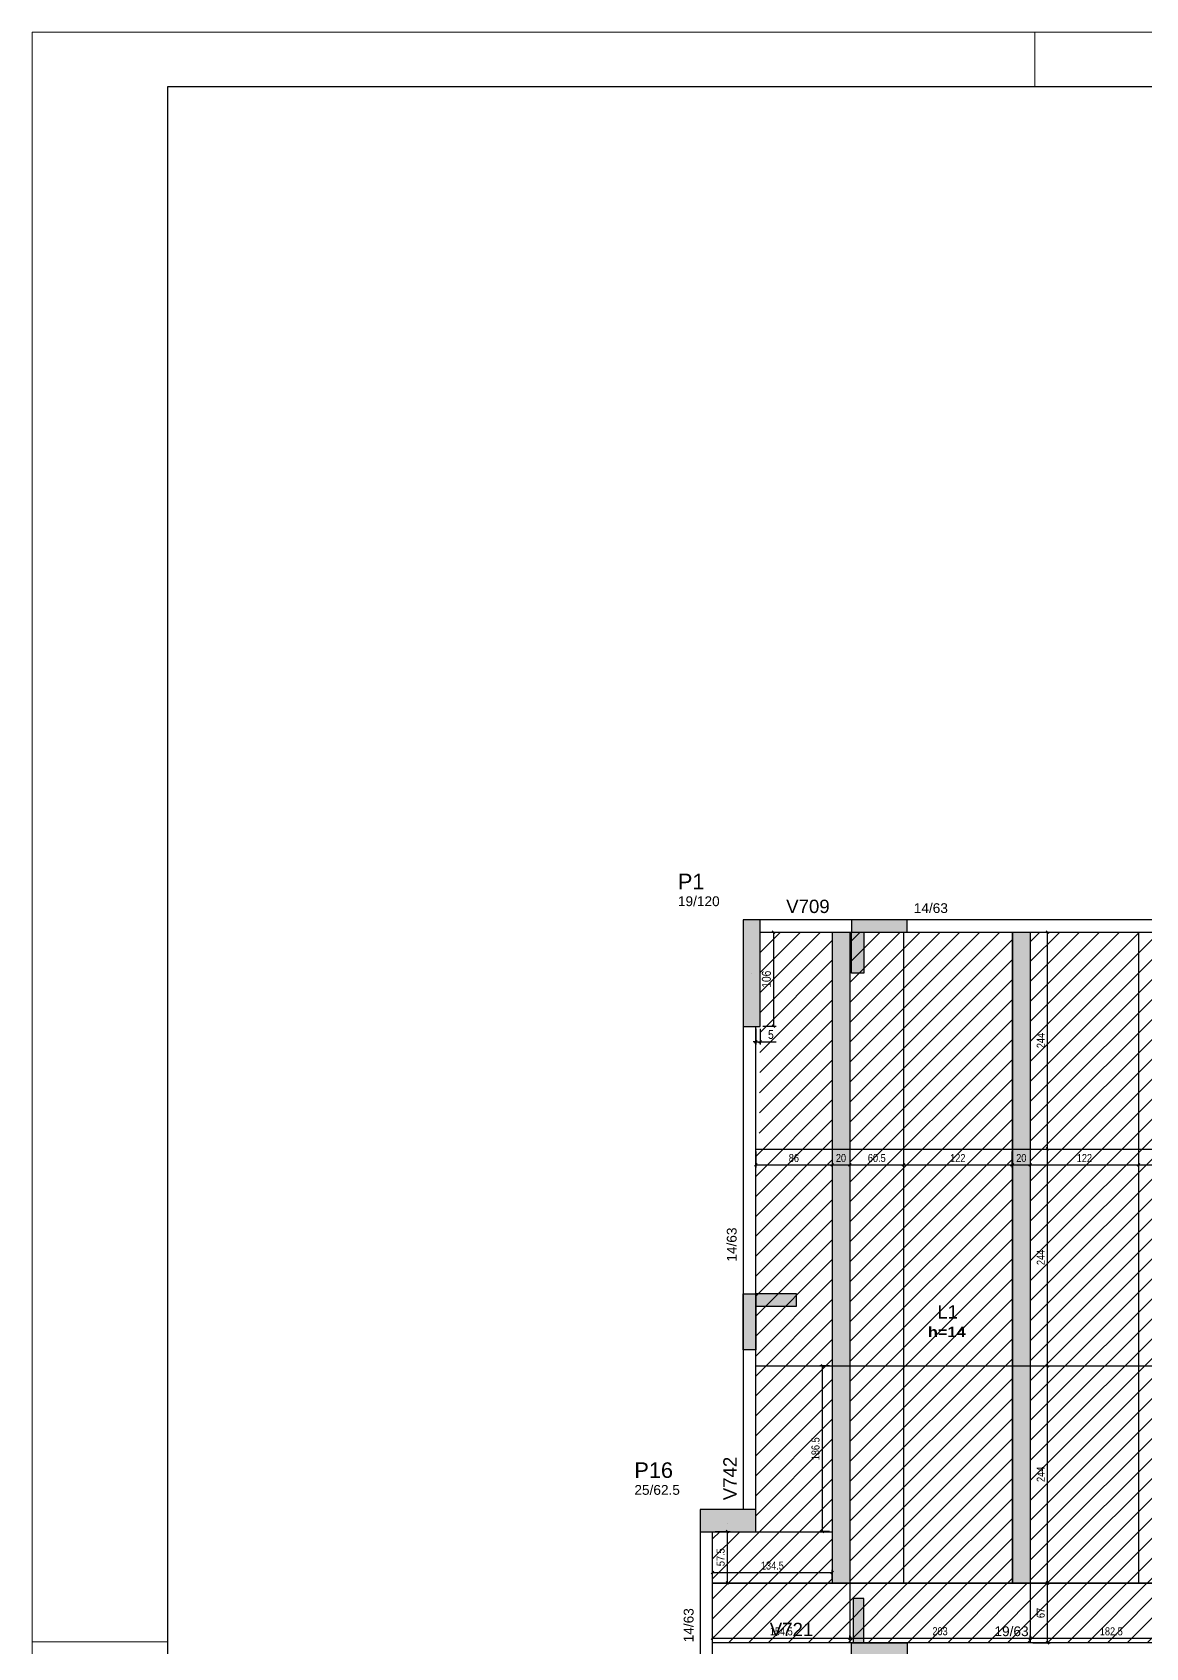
# Model space of a CAD drawing. Extents: x 3022 to 8661, y -614 to 3008.
# Drawn here: x 3022 to 4276, y 1190 to 3008 of the extents above; entities that cross this region are included whole.
import ezdxf

# ---------------------------------------------------------------- set-up
doc = ezdxf.new("R2010")
doc.units = 0
doc.header["$PDMODE"] = 34
for name, color, linetype in [('COTA', 241, 'Continuous'), ('MTH-DIM-PILAR', 3, 'Continuous'), ('MTH-DIM-VIGA', 3, 'Continuous'), ('MTH-FACE-VIGA', 7, 'Continuous'), ('MTH-LINHA-SEÇÃO', 16, 'Continuous'), ('MTH-PILAR-SEGUE', 5, 'Continuous'), ('MTH-SOMBRA21', 150, 'Continuous'), ('MTH-SOMBRA25', 253, 'Continuous'), ('MTH-TIT1-PILAR', 5, 'Continuous'), ('MTH-TIT1-VIGA', 5, 'Continuous'), ('MTH-TXT-NEGRITO', 5, 'Continuous'), ('Painéis', 200, 'Continuous')]:
    doc.layers.add(name, color=color, linetype=linetype)
doc.layers.add('FOLHA', color=255, linetype='Continuous', lineweight=5)
doc.layers.add('Hachura', color=251, linetype='Continuous', lineweight=9)
doc.styles.add('COTA TECNICA', font='techl___.ttf', dxfattribs={"height": 10})
doc.styles.add('COTA TECNICA-50', font='techl___.ttf', dxfattribs={"height": 9})
doc.styles.add('TQS_ARIAL', font='arial.ttf')
doc.styles.add('TQS_ARIAL_BLACK', font='ariblk.ttf')
doc.dimstyles.new('COTA PAINEL-50', dxfattribs={"dimtxt": 9, "dimasz": 3, "dimexe": 3, "dimexo": 3, "dimgap": 3, "dimtad": 1, "dimdec": 1, "dimzin": 12, "dimdsep": 46, "dimtxsty": 'COTA TECNICA-50', "dimblk1": 'OBLIQUE', "dimblk2": 'OBLIQUE', "dimsah": 1, "dimcen": 0.9, "dimclrd": 4, "dimclre": 4, "dimclrt": 240, "dimadec": 1, "dimazin": 3, "dimtfac": 1, "dimtdec": 1, "dimtmove": 0, "dimatfit": 3, "dimfxl": 1, "dimtolj": 1, "dimtzin": 12, "dimarcsym": 0})
doc.dimstyles.new('PAINEL', dxfattribs={"dimtxt": 10, "dimasz": 3, "dimexe": 3, "dimexo": 3, "dimgap": 3, "dimtad": 1, "dimdec": 1, "dimzin": 12, "dimdsep": 46, "dimtxsty": 'COTA TECNICA', "dimblk1": 'OBLIQUE', "dimblk2": 'OBLIQUE', "dimsah": 1, "dimcen": 0.9, "dimclrd": 4, "dimclre": 4, "dimclrt": 240, "dimadec": 1, "dimazin": 3, "dimtfac": 1, "dimtdec": 1, "dimtmove": 0, "dimatfit": 3, "dimfxl": 1, "dimtolj": 1, "dimtzin": 12, "dimarcsym": 0})

# ---------------------------------------------------------------- blocks, each defined once
blk = doc.blocks.new('_Oblique')
at = {"color": 0, "linetype": 'ByBlock', "lineweight": -2}
blk.add_line((-0.5, -0.5), (0.5, 0.5), dxfattribs=at)
blk = doc.blocks.new('*D1166')
at = {"layer": 'COTA', "color": 4, "lineweight": -2, "transparency": 16777216}
for p, q in [((3836.6, 1748.4), (3836.6, 1730.6)), ((3922.6, 1748.4), (3922.6, 1730.6)), ((3836.6, 1733.6), (3922.6, 1733.6))]:
    blk.add_line(p, q, dxfattribs=at)
at = {"layer": 'Defpoints', "color": 0, "transparency": 16777216}
for p in [(3836.6, 1751.4), (3922.6, 1751.4), (3922.6, 1733.6)]:
    blk.add_point(p, dxfattribs=at)
at = {"layer": 'COTA', "color": 4, "lineweight": -2, "transparency": 16777216, "xscale": 3, "yscale": 3, "zscale": 3, "rotation": 180}
blk.add_blockref('_Oblique', (3836.6, 1733.6), dxfattribs=at)
at = {"layer": 'COTA', "color": 4, "lineweight": -2, "transparency": 16777216, "xscale": 3, "yscale": 3, "zscale": 3}
blk.add_blockref('_Oblique', (3922.6, 1733.6), dxfattribs=at)
at = {"layer": 'COTA', "color": 240, "transparency": 16777216, "insert": (3879.6, 1741.2), "char_height": 9, "attachment_point": 5, "style": 'COTA TECNICA-50'}
blk.add_mtext('\\A1;86', dxfattribs=at)
blk = doc.blocks.new('*D1167')
at = {"layer": 'COTA', "color": 4, "lineweight": -2, "transparency": 16777216}
for p, q in [((3922.6, 1748.4), (3922.6, 1730.6)), ((3942.6, 1748.4), (3942.6, 1730.6)), ((3922.6, 1733.6), (3942.6, 1733.6))]:
    blk.add_line(p, q, dxfattribs=at)
at = {"layer": 'Defpoints', "color": 0, "transparency": 16777216}
for p in [(3922.6, 1751.4), (3942.6, 1751.4), (3942.6, 1733.6)]:
    blk.add_point(p, dxfattribs=at)
at = {"layer": 'COTA', "color": 4, "lineweight": -2, "transparency": 16777216, "xscale": 3, "yscale": 3, "zscale": 3, "rotation": 180}
blk.add_blockref('_Oblique', (3922.6, 1733.6), dxfattribs=at)
at = {"layer": 'COTA', "color": 4, "lineweight": -2, "transparency": 16777216, "xscale": 3, "yscale": 3, "zscale": 3}
blk.add_blockref('_Oblique', (3942.6, 1733.6), dxfattribs=at)
at = {"layer": 'COTA', "color": 240, "transparency": 16777216, "insert": (3932.6, 1741.2), "char_height": 9, "attachment_point": 5, "style": 'COTA TECNICA-50'}
blk.add_mtext('\\A1;20', dxfattribs=at)
blk = doc.blocks.new('*D1168')
at = {"layer": 'COTA', "color": 4, "lineweight": -2, "transparency": 16777216}
for p, q in [((3942.6, 1748.4), (3942.6, 1730.6)), ((4003.1, 1748.4), (4003.1, 1730.6)), ((3942.6, 1733.6), (4003.1, 1733.6))]:
    blk.add_line(p, q, dxfattribs=at)
at = {"layer": 'Defpoints', "color": 0, "transparency": 16777216}
for p in [(3942.6, 1751.4), (4003.1, 1751.4), (4003.1, 1733.6)]:
    blk.add_point(p, dxfattribs=at)
at = {"layer": 'COTA', "color": 4, "lineweight": -2, "transparency": 16777216, "xscale": 3, "yscale": 3, "zscale": 3, "rotation": 180}
blk.add_blockref('_Oblique', (3942.6, 1733.6), dxfattribs=at)
at = {"layer": 'COTA', "color": 4, "lineweight": -2, "transparency": 16777216, "xscale": 3, "yscale": 3, "zscale": 3}
blk.add_blockref('_Oblique', (4003.1, 1733.6), dxfattribs=at)
at = {"layer": 'COTA', "color": 240, "transparency": 16777216, "insert": (3972.9, 1741.2), "char_height": 9, "attachment_point": 5, "style": 'COTA TECNICA-50'}
blk.add_mtext('\\A1;60.5', dxfattribs=at)
blk = doc.blocks.new('*D1169')
at = {"layer": 'COTA', "color": 4, "lineweight": -2, "transparency": 16777216}
for p, q in [((4003.1, 1748.4), (4003.1, 1730.6)), ((4125.1, 1748.4), (4125.1, 1730.6)), ((4003.1, 1733.6), (4125.1, 1733.6))]:
    blk.add_line(p, q, dxfattribs=at)
at = {"layer": 'Defpoints', "color": 0, "transparency": 16777216}
for p in [(4003.1, 1751.4), (4125.1, 1751.4), (4125.1, 1733.6)]:
    blk.add_point(p, dxfattribs=at)
at = {"layer": 'COTA', "color": 4, "lineweight": -2, "transparency": 16777216, "xscale": 3, "yscale": 3, "zscale": 3, "rotation": 180}
blk.add_blockref('_Oblique', (4003.1, 1733.6), dxfattribs=at)
at = {"layer": 'COTA', "color": 4, "lineweight": -2, "transparency": 16777216, "xscale": 3, "yscale": 3, "zscale": 3}
blk.add_blockref('_Oblique', (4125.1, 1733.6), dxfattribs=at)
at = {"layer": 'COTA', "color": 240, "transparency": 16777216, "insert": (4064.1, 1741.2), "char_height": 9, "attachment_point": 5, "style": 'COTA TECNICA-50'}
blk.add_mtext('\\A1;122', dxfattribs=at)
blk = doc.blocks.new('*D1170')
at = {"layer": 'COTA', "color": 4, "lineweight": -2, "transparency": 16777216}
for p, q in [((4125.6, 1748.4), (4125.6, 1730.6)), ((4145.6, 1748.4), (4145.6, 1730.6)), ((4125.6, 1733.6), (4145.6, 1733.6))]:
    blk.add_line(p, q, dxfattribs=at)
at = {"layer": 'Defpoints', "color": 0, "transparency": 16777216}
for p in [(4125.6, 1751.4), (4145.6, 1751.4), (4145.6, 1733.6)]:
    blk.add_point(p, dxfattribs=at)
at = {"layer": 'COTA', "color": 4, "lineweight": -2, "transparency": 16777216, "xscale": 3, "yscale": 3, "zscale": 3, "rotation": 180}
blk.add_blockref('_Oblique', (4125.6, 1733.6), dxfattribs=at)
at = {"layer": 'COTA', "color": 4, "lineweight": -2, "transparency": 16777216, "xscale": 3, "yscale": 3, "zscale": 3}
blk.add_blockref('_Oblique', (4145.6, 1733.6), dxfattribs=at)
at = {"layer": 'COTA', "color": 240, "transparency": 16777216, "insert": (4135.6, 1741.2), "char_height": 9, "attachment_point": 5, "style": 'COTA TECNICA-50'}
blk.add_mtext('\\A1;20', dxfattribs=at)
blk = doc.blocks.new('*D1171')
at = {"layer": 'COTA', "color": 4, "lineweight": -2, "transparency": 16777216}
for p, q in [((4145.6, 1748.4), (4145.6, 1730.6)), ((4267.6, 1748.4), (4267.6, 1730.6)), ((4145.6, 1733.6), (4267.6, 1733.6))]:
    blk.add_line(p, q, dxfattribs=at)
at = {"layer": 'Defpoints', "color": 0, "transparency": 16777216}
for p in [(4145.6, 1751.4), (4267.6, 1751.4), (4267.6, 1733.6)]:
    blk.add_point(p, dxfattribs=at)
at = {"layer": 'COTA', "color": 4, "lineweight": -2, "transparency": 16777216, "xscale": 3, "yscale": 3, "zscale": 3, "rotation": 180}
blk.add_blockref('_Oblique', (4145.6, 1733.6), dxfattribs=at)
at = {"layer": 'COTA', "color": 4, "lineweight": -2, "transparency": 16777216, "xscale": 3, "yscale": 3, "zscale": 3}
blk.add_blockref('_Oblique', (4267.6, 1733.6), dxfattribs=at)
at = {"layer": 'COTA', "color": 240, "transparency": 16777216, "insert": (4206.6, 1741.2), "char_height": 9, "attachment_point": 5, "style": 'COTA TECNICA-50'}
blk.add_mtext('\\A1;122', dxfattribs=at)
blk = doc.blocks.new('*D1172')
at = {"layer": 'COTA', "color": 4, "lineweight": -2, "transparency": 16777216}
for p, q in [((4267.6, 1748.4), (4267.6, 1730.6)), ((4328.1, 1748.4), (4328.1, 1730.6)), ((4267.6, 1733.6), (4328.1, 1733.6))]:
    blk.add_line(p, q, dxfattribs=at)
at = {"layer": 'Defpoints', "color": 0, "transparency": 16777216}
for p in [(4267.6, 1751.4), (4328.1, 1751.4), (4328.1, 1733.6)]:
    blk.add_point(p, dxfattribs=at)
at = {"layer": 'COTA', "color": 4, "lineweight": -2, "transparency": 16777216, "xscale": 3, "yscale": 3, "zscale": 3, "rotation": 180}
blk.add_blockref('_Oblique', (4267.6, 1733.6), dxfattribs=at)
at = {"layer": 'COTA', "color": 4, "lineweight": -2, "transparency": 16777216, "xscale": 3, "yscale": 3, "zscale": 3}
blk.add_blockref('_Oblique', (4328.1, 1733.6), dxfattribs=at)
at = {"layer": 'COTA', "color": 240, "transparency": 16777216, "insert": (4297.9, 1741.2), "char_height": 9, "attachment_point": 5, "style": 'COTA TECNICA-50'}
blk.add_mtext('\\A1;60.5', dxfattribs=at)
blk = doc.blocks.new('*D1173')
at = {"layer": 'COTA', "color": 4, "lineweight": -2, "transparency": 16777216}
for p, q in [((3919.6, 1507.4), (3908.7, 1507.4)), ((3911.7, 1320.9), (3911.7, 1507.4)), ((3919.6, 1320.9), (3908.7, 1320.9))]:
    blk.add_line(p, q, dxfattribs=at)
at = {"layer": 'Defpoints', "color": 0, "transparency": 16777216}
for p in [(3911.7, 1507.4), (3922.6, 1507.4), (3922.6, 1320.9)]:
    blk.add_point(p, dxfattribs=at)
at = {"layer": 'COTA', "color": 4, "lineweight": -2, "transparency": 16777216, "xscale": 3, "yscale": 3, "zscale": 3}
for p, rotation in [((3911.7, 1507.4), 90), ((3911.7, 1320.9), 270)]:
    blk.add_blockref('_Oblique', p, dxfattribs=dict(at, rotation=rotation))
at = {"layer": 'COTA', "color": 240, "transparency": 16777216, "insert": (3904, 1414.1), "char_height": 9, "attachment_point": 5, "rotation": 90, "style": 'COTA TECNICA-50'}
blk.add_mtext('\\A1;186.5', dxfattribs=at)
blk = doc.blocks.new('*D1174')
at = {"layer": 'COTA', "color": 4, "lineweight": -2, "transparency": 16777216}
for p, q in [((3788.1, 1266.4), (3788.1, 1278)), ((3788.1, 1275), (3922.6, 1275)), ((3922.6, 1266.4), (3922.6, 1278))]:
    blk.add_line(p, q, dxfattribs=at)
at = {"layer": 'Defpoints', "color": 0, "transparency": 16777216}
for p in [(3922.6, 1275), (3788.1, 1263.4), (3922.6, 1263.4)]:
    blk.add_point(p, dxfattribs=at)
at = {"layer": 'COTA', "color": 4, "lineweight": -2, "transparency": 16777216, "xscale": 3, "yscale": 3, "zscale": 3, "rotation": 180}
blk.add_blockref('_Oblique', (3788.1, 1275), dxfattribs=at)
at = {"layer": 'COTA', "color": 4, "lineweight": -2, "transparency": 16777216, "xscale": 3, "yscale": 3, "zscale": 3}
blk.add_blockref('_Oblique', (3922.6, 1275), dxfattribs=at)
at = {"layer": 'COTA', "color": 240, "transparency": 16777216, "insert": (3855.4, 1282.7), "char_height": 9, "attachment_point": 5, "style": 'COTA TECNICA-50'}
blk.add_mtext('\\A1;134.5', dxfattribs=at)
blk = doc.blocks.new('*D1175')
at = {"layer": 'COTA', "color": 4, "lineweight": -2, "transparency": 16777216}
for p, q in [((3788.1, 1198.9), (3788.1, 1204.1)), ((3788.1, 1201.1), (3942.6, 1201.1)), ((3942.6, 1198.9), (3942.6, 1204.1))]:
    blk.add_line(p, q, dxfattribs=at)
at = {"layer": 'Defpoints', "color": 0, "transparency": 16777216}
for p in [(3942.6, 1201.1), (3788.1, 1195.9), (3942.6, 1195.9)]:
    blk.add_point(p, dxfattribs=at)
at = {"layer": 'COTA', "color": 4, "lineweight": -2, "transparency": 16777216, "xscale": 3, "yscale": 3, "zscale": 3, "rotation": 180}
blk.add_blockref('_Oblique', (3788.1, 1201.1), dxfattribs=at)
at = {"layer": 'COTA', "color": 4, "lineweight": -2, "transparency": 16777216, "xscale": 3, "yscale": 3, "zscale": 3}
blk.add_blockref('_Oblique', (3942.6, 1201.1), dxfattribs=at)
at = {"layer": 'COTA', "color": 240, "transparency": 16777216, "insert": (3865.4, 1208.7), "char_height": 9, "attachment_point": 5, "style": 'COTA TECNICA-50'}
blk.add_mtext('\\A1;154.5', dxfattribs=at)
blk = doc.blocks.new('*D1176')
at = {"layer": 'COTA', "color": 4, "lineweight": -2, "transparency": 16777216}
for p, q in [((3942.6, 1198.9), (3942.6, 1204.1)), ((3942.6, 1201.1), (4145.6, 1201.1)), ((4145.6, 1198.9), (4145.6, 1204.1))]:
    blk.add_line(p, q, dxfattribs=at)
at = {"layer": 'Defpoints', "color": 0, "transparency": 16777216}
for p in [(4145.6, 1201.1), (3942.6, 1195.9), (4145.6, 1195.9)]:
    blk.add_point(p, dxfattribs=at)
at = {"layer": 'COTA', "color": 4, "lineweight": -2, "transparency": 16777216, "xscale": 3, "yscale": 3, "zscale": 3, "rotation": 180}
blk.add_blockref('_Oblique', (3942.6, 1201.1), dxfattribs=at)
at = {"layer": 'COTA', "color": 4, "lineweight": -2, "transparency": 16777216, "xscale": 3, "yscale": 3, "zscale": 3}
blk.add_blockref('_Oblique', (4145.6, 1201.1), dxfattribs=at)
at = {"layer": 'COTA', "color": 240, "transparency": 16777216, "insert": (4044.1, 1208.8), "char_height": 9, "attachment_point": 5, "style": 'COTA TECNICA-50'}
blk.add_mtext('\\A1;203', dxfattribs=at)
blk = doc.blocks.new('*D1177')
at = {"layer": 'COTA', "color": 4, "lineweight": -2, "transparency": 16777216}
for p, q in [((4145.6, 1198.9), (4145.6, 1204.1)), ((4145.6, 1201.1), (4328.1, 1201.1)), ((4328.1, 1198.9), (4328.1, 1204.1))]:
    blk.add_line(p, q, dxfattribs=at)
at = {"layer": 'Defpoints', "color": 0, "transparency": 16777216}
for p in [(4328.1, 1201.1), (4145.6, 1195.9), (4328.1, 1195.9)]:
    blk.add_point(p, dxfattribs=at)
at = {"layer": 'COTA', "color": 4, "lineweight": -2, "transparency": 16777216, "xscale": 3, "yscale": 3, "zscale": 3, "rotation": 180}
blk.add_blockref('_Oblique', (4145.6, 1201.1), dxfattribs=at)
at = {"layer": 'COTA', "color": 4, "lineweight": -2, "transparency": 16777216, "xscale": 3, "yscale": 3, "zscale": 3}
blk.add_blockref('_Oblique', (4328.1, 1201.1), dxfattribs=at)
at = {"layer": 'COTA', "color": 240, "transparency": 16777216, "insert": (4236.9, 1208.7), "char_height": 9, "attachment_point": 5, "style": 'COTA TECNICA-50'}
blk.add_mtext('\\A1;182.5', dxfattribs=at)
blk = doc.blocks.new('*D1178')
at = {"layer": 'COTA', "color": 4, "lineweight": -2, "transparency": 16777216}
for p, q in [((4148.6, 1262.9), (4168.1, 1262.9)), ((4165.1, 1195.9), (4165.1, 1262.9)), ((4148.6, 1195.9), (4168.1, 1195.9))]:
    blk.add_line(p, q, dxfattribs=at)
at = {"layer": 'Defpoints', "color": 0, "transparency": 16777216}
for p in [(4145.6, 1262.9), (4165.1, 1262.9), (4145.6, 1195.9)]:
    blk.add_point(p, dxfattribs=at)
at = {"layer": 'COTA', "color": 4, "lineweight": -2, "transparency": 16777216, "xscale": 3, "yscale": 3, "zscale": 3}
for p, rotation in [((4165.1, 1262.9), 90), ((4165.1, 1195.9), 270)]:
    blk.add_blockref('_Oblique', p, dxfattribs=dict(at, rotation=rotation))
at = {"layer": 'COTA', "color": 240, "transparency": 16777216, "insert": (4157.5, 1229.4), "char_height": 9, "attachment_point": 5, "rotation": 90, "style": 'COTA TECNICA-50'}
blk.add_mtext('\\A1;67', dxfattribs=at)
blk = doc.blocks.new('*D1179')
at = {"layer": 'COTA', "color": 4, "lineweight": -2, "transparency": 16777216}
for p, q in [((4165.1, 1263.4), (4165.1, 1507.4)), ((4148.6, 1263.4), (4168.1, 1263.4))]:
    blk.add_line(p, q, dxfattribs=at)
at = {"layer": 'Defpoints', "color": 0, "transparency": 16777216}
for p in [(4165.1, 1507.4), (4165.1, 1507.4), (4145.6, 1263.4)]:
    blk.add_point(p, dxfattribs=at)
at = {"layer": 'COTA', "color": 4, "lineweight": -2, "transparency": 16777216, "xscale": 3, "yscale": 3, "zscale": 3}
for p, rotation in [((4165.1, 1507.4), 90), ((4165.1, 1263.4), 270)]:
    blk.add_blockref('_Oblique', p, dxfattribs=dict(at, rotation=rotation))
at = {"layer": 'COTA', "color": 240, "transparency": 16777216, "insert": (4157.5, 1385.4), "char_height": 9, "attachment_point": 5, "rotation": 90, "style": 'COTA TECNICA-50'}
blk.add_mtext('\\A1;244', dxfattribs=at)
blk = doc.blocks.new('*D1180')
at = {"layer": 'COTA', "color": 4, "lineweight": -2, "transparency": 16777216}
blk.add_line((4165.1, 1507.4), (4165.1, 1751.4), dxfattribs=at)
at = {"layer": 'Defpoints', "color": 0, "transparency": 16777216}
for p in [(4165.1, 1751.4), (4165.1, 1751.4), (4165.1, 1507.4)]:
    blk.add_point(p, dxfattribs=at)
at = {"layer": 'COTA', "color": 4, "lineweight": -2, "transparency": 16777216, "xscale": 3, "yscale": 3, "zscale": 3}
for p, rotation in [((4165.1, 1751.4), 90), ((4165.1, 1507.4), 270)]:
    blk.add_blockref('_Oblique', p, dxfattribs=dict(at, rotation=rotation))
at = {"layer": 'COTA', "color": 240, "transparency": 16777216, "insert": (4157.5, 1629.4), "char_height": 9, "attachment_point": 5, "rotation": 90, "style": 'COTA TECNICA-50'}
blk.add_mtext('\\A1;244', dxfattribs=at)
blk = doc.blocks.new('*D1181')
at = {"layer": 'COTA', "color": 4, "lineweight": -2, "transparency": 16777216}
blk.add_line((4165.1, 1751.4), (4165.1, 1995.4), dxfattribs=at)
at = {"layer": 'Defpoints', "color": 0, "transparency": 16777216}
for p in [(4165.1, 1995.4), (4165.1, 1995.4), (4165.1, 1751.4)]:
    blk.add_point(p, dxfattribs=at)
at = {"layer": 'COTA', "color": 4, "lineweight": -2, "transparency": 16777216, "xscale": 3, "yscale": 3, "zscale": 3}
for p, rotation in [((4165.1, 1995.4), 90), ((4165.1, 1751.4), 270)]:
    blk.add_blockref('_Oblique', p, dxfattribs=dict(at, rotation=rotation))
at = {"layer": 'COTA', "color": 240, "transparency": 16777216, "insert": (4157.5, 1873.4), "char_height": 9, "attachment_point": 5, "rotation": 90, "style": 'COTA TECNICA-50'}
blk.add_mtext('\\A1;244', dxfattribs=at)
blk = doc.blocks.new('*D1182')
at = {"layer": 'COTA', "color": 4, "lineweight": -2, "transparency": 16777216}
for p, q in [((3844.6, 1995.4), (3859.8, 1995.4)), ((3856.8, 1995.4), (3856.8, 1889.4)), ((3844.6, 1889.4), (3859.8, 1889.4))]:
    blk.add_line(p, q, dxfattribs=at)
at = {"layer": 'Defpoints', "color": 0, "transparency": 16777216}
for p in [(3841.6, 1995.4), (3841.6, 1889.4), (3856.8, 1889.4)]:
    blk.add_point(p, dxfattribs=at)
at = {"layer": 'COTA', "color": 4, "lineweight": -2, "transparency": 16777216, "xscale": 3, "yscale": 3, "zscale": 3}
for p, rotation in [((3856.8, 1995.4), 90), ((3856.8, 1889.4), 270)]:
    blk.add_blockref('_Oblique', p, dxfattribs=dict(at, rotation=rotation))
at = {"layer": 'COTA', "color": 240, "transparency": 16777216, "insert": (3848.7, 1942.4), "char_height": 10, "attachment_point": 5, "rotation": 90, "style": 'COTA TECNICA'}
blk.add_mtext('\\A1;106', dxfattribs=at)
blk = doc.blocks.new('*D1183')
at = {"layer": 'COTA', "color": 4, "lineweight": -2, "transparency": 16777216}
for p, q in [((3836.6, 1872), (3833.6, 1872)), ((3836.6, 1886.4), (3836.6, 1869)), ((3836.6, 1872), (3841.6, 1872)), ((3841.6, 1886.4), (3841.6, 1869)), ((3841.6, 1872), (3859.7, 1872))]:
    blk.add_line(p, q, dxfattribs=at)
at = {"layer": 'Defpoints', "color": 0, "transparency": 16777216}
for p in [(3836.6, 1889.4), (3841.6, 1889.4), (3841.6, 1872)]:
    blk.add_point(p, dxfattribs=at)
at = {"layer": 'COTA', "color": 4, "lineweight": -2, "transparency": 16777216, "xscale": 3, "yscale": 3, "zscale": 3}
blk.add_blockref('_Oblique', (3836.6, 1872), dxfattribs=at)
at = {"layer": 'COTA', "color": 4, "lineweight": -2, "transparency": 16777216, "xscale": 3, "yscale": 3, "zscale": 3, "rotation": 180}
blk.add_blockref('_Oblique', (3841.6, 1872), dxfattribs=at)
at = {"layer": 'COTA', "color": 240, "transparency": 16777216, "insert": (3853.7, 1880.1), "char_height": 10, "attachment_point": 5, "style": 'COTA TECNICA'}
blk.add_mtext('\\A1;5', dxfattribs=at)
blk = doc.blocks.new('*D1184')
at = {"layer": 'COTA', "color": 4, "lineweight": -2, "transparency": 16777216}
for p, q in [((3791.1, 1320.9), (3807.8, 1320.9)), ((3804.8, 1263.4), (3804.8, 1320.9)), ((3791.1, 1263.4), (3807.8, 1263.4))]:
    blk.add_line(p, q, dxfattribs=at)
at = {"layer": 'Defpoints', "color": 0, "transparency": 16777216}
for p in [(3788.1, 1320.9), (3804.8, 1320.9), (3788.1, 1263.4)]:
    blk.add_point(p, dxfattribs=at)
at = {"layer": 'COTA', "color": 4, "lineweight": -2, "transparency": 16777216, "xscale": 3, "yscale": 3, "zscale": 3}
for p, rotation in [((3804.8, 1320.9), 90), ((3804.8, 1263.4), 270)]:
    blk.add_blockref('_Oblique', p, dxfattribs=dict(at, rotation=rotation))
at = {"layer": 'COTA', "color": 240, "transparency": 16777216, "insert": (3797.2, 1292.1), "char_height": 9, "attachment_point": 5, "rotation": 90, "style": 'COTA TECNICA-50'}
blk.add_mtext('\\A1;57.5', dxfattribs=at)

msp = doc.modelspace()

# ---------------------------------------------------------------- hatches: boundary and pattern name
at = {"layer": 'Hachura', "linetype": 'ByBlock'}
h = msp.add_hatch(dxfattribs=at)
h.set_pattern_fill('ANSI31', color=256, scale=5)
h.set_pattern_definition([(45, (-39.196, -112.321), (-11.22532, 11.22532), [])])
h.paths.add_polyline_path([(3922.64, 1995.35), (3841.64, 1995.35), (3841.64, 1889.35), (3840.37, 1751.35), (3922.64, 1751.35)])
h.paths.add_polyline_path([(4003.14, 1995.35), (3942.64, 1995.35), (3942.64, 1751.35), (4003.14, 1751.35)])
h.paths.add_polyline_path([(4003.14, 1751.35), (4125.14, 1751.35), (4125.14, 1995.35), (4003.14, 1995.35)])
h.paths.add_polyline_path([(4267.64, 1995.35), (4145.64, 1995.35), (4145.64, 1751.35), (4267.64, 1751.35)])
h.paths.add_polyline_path([(4267.64, 1751.35), (4328.14, 1751.35), (4328.14, 1869.35), (4328.14, 1995.35), (4267.64, 1995.35)])
h.paths.add_polyline_path([(4328.14, 1751.35), (4267.64, 1751.35), (4267.64, 1507.35), (4328.14, 1507.35)])
h.paths.add_polyline_path([(4267.64, 1751.35), (4145.64, 1751.35), (4145.64, 1507.35), (4267.64, 1507.35)])
h.paths.add_polyline_path([(4003.14, 1507.35), (4125.14, 1507.35), (4125.14, 1751.35), (4003.14, 1751.35)])
h.paths.add_polyline_path([(3922.64, 1751.35), (3836.64, 1751.35), (3836.64, 1507.35), (3922.64, 1507.35)])
h.paths.add_polyline_path([(3942.64, 1507.35), (4003.14, 1507.35), (4003.14, 1751.35), (3942.64, 1751.35)])
h.paths.add_polyline_path([(3922.64, 1507.35), (3836.64, 1507.35), (3836.64, 1345.85), (3836.64, 1320.85), (3922.64, 1320.85)])
h.paths.add_polyline_path([(3922.64, 1263.35), (3922.64, 1320.85), (3836.64, 1320.85), (3788.14, 1320.85), (3788.14, 1263.35)])
h.paths.add_polyline_path([(3788.14, 1262.85), (3788.14, 1195.85), (3942.64, 1195.85), (3942.64, 1262.85)])
h.paths.add_polyline_path([(3942.64, 1262.85), (3942.64, 1195.85), (4145.64, 1195.85), (4145.64, 1262.85)])
h.paths.add_polyline_path([(4003.14, 1507.35), (3942.64, 1507.35), (3942.64, 1263.35), (4003.14, 1263.35)])
h.paths.add_polyline_path([(4003.14, 1263.35), (4125.14, 1263.35), (4125.14, 1507.35), (4003.14, 1507.35)])
h.paths.add_polyline_path([(4267.64, 1507.35), (4145.64, 1507.35), (4145.64, 1263.35), (4267.64, 1263.35)])
h.paths.add_polyline_path([(4267.64, 1263.35), (4328.14, 1263.35), (4328.14, 1345.85), (4328.14, 1507.35), (4267.64, 1507.35)])
h.paths.add_polyline_path([(4145.64, 1262.85), (4145.64, 1195.85), (4328.14, 1195.85), (4328.14, 1262.85)])
at = {"layer": 'Hachura'}
h = msp.add_hatch(color=256, dxfattribs=at)
h.dxf.hatch_style = 1
h.paths.add_polyline_path([(3942.64, 1995.35), (3922.64, 1995.35), (3922.64, 1751.35), (3942.64, 1751.35)])
h.paths.add_polyline_path([(3942.64, 1751.35), (3922.64, 1751.35), (3922.64, 1507.35), (3942.64, 1507.35)])
h.paths.add_polyline_path([(3942.64, 1507.35), (3922.64, 1507.35), (3922.64, 1263.35), (3942.64, 1263.35)])
h.paths.add_polyline_path([(4145.64, 1507.35), (4125.64, 1507.35), (4125.64, 1263.35), (4145.64, 1263.35)])
h.paths.add_polyline_path([(4145.64, 1751.35), (4125.64, 1751.35), (4125.64, 1507.35), (4145.64, 1507.35)])
h.paths.add_polyline_path([(4145.64, 1995.35), (4125.64, 1995.35), (4125.64, 1751.35), (4145.64, 1751.35)])

# ---------------------------------------------------------------- linework, layer by layer
at = {"color": 30}
for p, q in [((3174.71, 2946.69), (8600.49, 2946.69)), ((3174.71, -552.63), (3174.71, 2946.69))]:
    msp.add_line(p, q, dxfattribs=at)
at = {"layer": 'FOLHA'}
for p, q in [((3022.3, 3007.66), (8661.45, 3007.66)), ((4150.82, 3007.66), (4150.82, 2946.69)), ((3174.71, 1197.03), (3022.3, 1197.03))]:
    msp.add_line(p, q, dxfattribs=at)
at = {"layer": 'FOLHA', "lineweight": 5}
msp.add_line((3022.3, -613.6), (3022.3, 3007.66), dxfattribs=at)
at = {"layer": 'MTH-FACE-VIGA', "linetype": 'Continuous'}
for p, q in [((4328.14, 2009.35), (3841.64, 2009.35)), ((3841.64, 1995.35), (4328.14, 1995.35)), ((3822.64, 1889.35), (3822.64, 1345.85)), ((3836.64, 1345.85), (3836.64, 1889.35)), ((3774.14, 1320.85), (3774.14, 1051.85)), ((3788.14, 1051.85), (3788.14, 1320.85)), ((4328.14, 1195.85), (3788.14, 1195.85))]:
    msp.add_line(p, q, dxfattribs=at)
at = {"layer": 'MTH-LINHA-SEÇÃO', "linetype": 'Continuous'}
for points in [[(4007.29, 2009.35), (3944.29, 2009.35), (3944.29, 1995.35), (4007.29, 1995.35), (4007.29, 2009.35)], [(3944.29, 1949.35), (3944.29, 1995.35), (3958.29, 1995.35), (3958.29, 1949.35), (3944.29, 1949.35)], [(3822.64, 1525.42), (3822.64, 1588.42), (3836.64, 1588.42), (3836.64, 1525.42), (3822.64, 1525.42)], [(3882.64, 1588.42), (3836.64, 1588.42), (3836.64, 1574.42), (3882.64, 1574.42), (3882.64, 1588.42)], [(3946.29, 1245.85), (3946.29, 1195.85), (3958.29, 1195.85), (3958.29, 1245.85), (3946.29, 1245.85)], [(4007.29, 1176.85), (3944.29, 1176.85), (3944.29, 1195.85), (4007.29, 1195.85), (4007.29, 1176.85)]]:
    msp.add_lwpolyline(points, dxfattribs=at)
at = {"layer": 'MTH-PILAR-SEGUE', "linetype": 'Continuous'}
for p, q in [((3832.14, 1949.35), (3832.14, 1949.35)), ((3805.39, 1330.35), (3805.39, 1330.35))]:
    msp.add_line(p, q, dxfattribs=at)
for points in [[(3822.64, 1889.35), (3841.64, 1889.35), (3841.64, 2009.35), (3822.64, 2009.35), (3822.64, 1889.35)], [(3836.64, 1320.85), (3836.64, 1345.85), (3774.14, 1345.85), (3774.14, 1320.85), (3836.64, 1320.85)]]:
    msp.add_lwpolyline(points, dxfattribs=at)
at = {"layer": 'MTH-SOMBRA21', "linetype": 'Continuous'}
for points in [[(4007.29, 2009.35), (3944.29, 2009.35), (3944.29, 1995.35)], [(4007.29, 2009.35), (3944.29, 1995.35), (4007.29, 1995.35)], [(4007.29, 2009.35), (4007.29, 1995.35), (4007.29, 2009.35)], [(3944.29, 1949.35), (3944.29, 1995.35), (3958.29, 1995.35)], [(3944.29, 1949.35), (3958.29, 1995.35), (3958.29, 1949.35)], [(3944.29, 1949.35), (3958.29, 1949.35), (3944.29, 1949.35)], [(3822.64, 1525.42), (3822.64, 1588.42), (3836.64, 1588.42)], [(3822.64, 1525.42), (3836.64, 1588.42), (3836.64, 1525.42)], [(3882.64, 1588.42), (3836.64, 1588.42), (3836.64, 1574.42)], [(3882.64, 1588.42), (3836.64, 1574.42), (3882.64, 1574.42)], [(3882.64, 1588.42), (3882.64, 1574.42), (3882.64, 1588.42)], [(3822.64, 1525.42), (3836.64, 1525.42), (3822.64, 1525.42)], [(3946.29, 1245.85), (3946.29, 1195.85), (3958.29, 1195.85)], [(3946.29, 1245.85), (3958.29, 1195.85), (3958.29, 1245.85)], [(3946.29, 1245.85), (3958.29, 1245.85), (3946.29, 1245.85)], [(4007.29, 1176.85), (3944.29, 1176.85), (3944.29, 1195.85)], [(4007.29, 1176.85), (3944.29, 1195.85), (4007.29, 1195.85)], [(4007.29, 1176.85), (4007.29, 1195.85), (4007.29, 1176.85)]]:
    msp.add_solid(points, dxfattribs=at)
at = {"layer": 'MTH-SOMBRA25', "linetype": 'Continuous'}
for points in [[(3822.64, 1889.35), (3841.64, 1889.35), (3841.64, 2009.35)], [(3822.64, 1889.35), (3841.64, 2009.35), (3822.64, 2009.35)], [(3822.64, 1889.35), (3822.64, 2009.35), (3822.64, 1889.35)], [(3836.64, 1320.85), (3836.64, 1345.85), (3774.14, 1345.85)], [(3836.64, 1320.85), (3774.14, 1345.85), (3774.14, 1320.85)], [(3836.64, 1320.85), (3774.14, 1320.85), (3836.64, 1320.85)]]:
    msp.add_solid(points, dxfattribs=at)
at = {"layer": 'Painéis'}
for p, q in [((3922.64, 1995.35), (3922.64, 1263.35)), ((3942.64, 1995.35), (3942.64, 1195.85)), ((4003.14, 1995.35), (4003.14, 1263.35)), ((4125.14, 1995.35), (4125.14, 1263.35)), ((4125.64, 1995.35), (4125.64, 1263.35)), ((4145.64, 1995.35), (4145.64, 1195.85)), ((4267.64, 1995.35), (4267.64, 1263.35)), ((3836.64, 1751.35), (4328.14, 1751.35)), ((3836.64, 1507.35), (4328.14, 1507.35)), ((3836.64, 1320.52), (3922.64, 1320.52)), ((3788.14, 1263.35), (4328.14, 1263.35)), ((3788.14, 1262.85), (4328.14, 1262.85))]:
    msp.add_line(p, q, dxfattribs=at)

# ---------------------------------------------------------------- texts
at = {"layer": 'MTH-DIM-PILAR', "linetype": 'Continuous', "style": 'TQS_ARIAL'}
for s, p in [('19/120', (3749.05, 2024.62)), ('25/62.5', (3700.05, 1362.34))]:
    msp.add_text(s, height=11, dxfattribs=at).set_placement(p)
at = {"layer": 'MTH-DIM-VIGA', "linetype": 'Continuous', "style": 'TQS_ARIAL'}
for s, p in [('14/63', (4014.52, 2016.85)), ('19/63', (4105.39, 1203.35))]:
    msp.add_text(s, height=11, dxfattribs=at).set_placement(p)
for p in [(3815.14, 1624.6), (3766.64, 1196.35)]:
    msp.add_text('14/63', height=11, rotation=90, dxfattribs=at).set_placement(p)
at = {"layer": 'MTH-TIT1-PILAR', "linetype": 'Continuous', "style": 'TQS_ARIAL'}
for s, p in [('P1', (3749.05, 2043.62)), ('P16', (3700.05, 1381.34))]:
    msp.add_text(s, height=17.5, dxfattribs=at).set_placement(p)
at = {"layer": 'MTH-TIT1-VIGA', "linetype": 'Continuous', "style": 'TQS_ARIAL'}
for s, p in [('V709', (3870.94, 2016.85)), ('L1', (4041.06, 1560.64)), ('V721', (3852.46, 1203.35))]:
    msp.add_text(s, height=15, dxfattribs=at).set_placement(p)
msp.add_text('V742', height=15, rotation=90, dxfattribs=at).set_placement((3815.14, 1356.22))
at = {"layer": 'MTH-TXT-NEGRITO', "color": 3, "linetype": 'Continuous', "style": 'TQS_ARIAL_BLACK'}
msp.add_text('h=14', height=11.5, dxfattribs=at).set_placement((4030.48, 1539.84))

# ---------------------------------------------------------------- dimensions: what is measured, and where the dimension line sits
at = {"layer": 'COTA'}
for base, p1, p2, dimstyle, picture, middle in [((3856.79, 1889.35), (3841.64, 1995.35), (3841.64, 1889.35), 'PAINEL', '*D1182', (3848.68, 1942.35)), ((3911.65, 1507.35), (3922.64, 1320.85), (3922.64, 1507.35), 'COTA PAINEL-50', '*D1173', (3904.03, 1414.1)), ((3804.75, 1320.85), (3788.14, 1263.35), (3788.14, 1320.85), 'COTA PAINEL-50', '*D1184', (3797.16, 1292.1)), ((4165.07, 1262.85), (4145.64, 1195.85), (4145.64, 1262.85), 'COTA PAINEL-50', '*D1178', (4157.47, 1229.35))]:
    dim = msp.add_linear_dim(base=base, p1=p1, p2=p2, angle=90, dimstyle=dimstyle, dxfattribs=at)
    dim.commit()
    dim.dimension.update_dxf_attribs({"geometry": picture, "text_midpoint": middle})
for base, p1, p2, picture, middle in [((4165.07, 1995.35), (4165.07, 1751.35), (4165.07, 1995.35), '*D1181', (4157.5, 1873.35)), ((4165.07, 1751.35), (4165.07, 1507.35), (4165.07, 1751.35), '*D1180', (4157.5, 1629.35)), ((4165.07, 1507.35), (4145.64, 1263.35), (4165.07, 1507.35), '*D1179', (4157.5, 1385.35))]:
    dim = msp.add_linear_dim(base=base, p1=p1, p2=p2, angle=90, dimstyle='COTA PAINEL-50', override={"dimtmove": 1}, dxfattribs=at)
    dim.commit()
    dim.dimension.update_dxf_attribs({"geometry": picture, "text_midpoint": middle})
for base, p1, p2, dimstyle, picture, middle in [((3841.64, 1872.01), (3836.64, 1889.35), (3841.64, 1889.35), 'PAINEL', '*D1183', (3853.69, 1880.12)), ((3922.64, 1733.61), (3836.64, 1751.35), (3922.64, 1751.35), 'COTA PAINEL-50', '*D1166', (3879.64, 1741.22)), ((4145.64, 1733.61), (4125.64, 1751.35), (4145.64, 1751.35), 'COTA PAINEL-50', '*D1170', (4135.64, 1741.2)), ((3922.64, 1274.96), (3788.14, 1263.35), (3922.64, 1263.35), 'COTA PAINEL-50', '*D1174', (3855.39, 1282.66)), ((3942.64, 1201.08), (3788.14, 1195.85), (3942.64, 1195.85), 'COTA PAINEL-50', '*D1175', (3865.39, 1208.68))]:
    dim = msp.add_linear_dim(base=base, p1=p1, p2=p2, dimstyle=dimstyle, dxfattribs=at)
    dim.commit()
    dim.dimension.update_dxf_attribs({"geometry": picture, "text_midpoint": middle})
for base, p1, p2, picture, middle in [((3942.64, 1733.61), (3922.64, 1751.35), (3942.64, 1751.35), '*D1167', (3932.64, 1741.2)), ((4003.14, 1733.61), (3942.64, 1751.35), (4003.14, 1751.35), '*D1168', (3972.89, 1741.21)), ((4125.14, 1733.61), (4003.14, 1751.35), (4125.14, 1751.35), '*D1169', (4064.14, 1741.16)), ((4267.64, 1733.61), (4145.64, 1751.35), (4267.64, 1751.35), '*D1171', (4206.64, 1741.16)), ((4328.14, 1733.61), (4267.64, 1751.35), (4328.14, 1751.35), '*D1172', (4297.89, 1741.21)), ((4145.64, 1201.08), (3942.64, 1195.85), (4145.64, 1195.85), '*D1176', (4044.14, 1208.77)), ((4328.14, 1201.08), (4145.64, 1195.85), (4328.14, 1195.85), '*D1177', (4236.89, 1208.7))]:
    dim = msp.add_linear_dim(base=base, p1=p1, p2=p2, dimstyle='COTA PAINEL-50', override={"dimtmove": 1}, dxfattribs=at)
    dim.commit()
    dim.dimension.update_dxf_attribs({"geometry": picture, "text_midpoint": middle})

doc.saveas('drawing.dxf')
